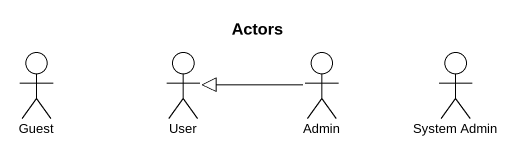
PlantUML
@startuml
title Actors
actor Guest
actor User
actor Admin
actor "System Admin" as System_Admin
Admin -left- User
Admin .left.|> User
@enduml
